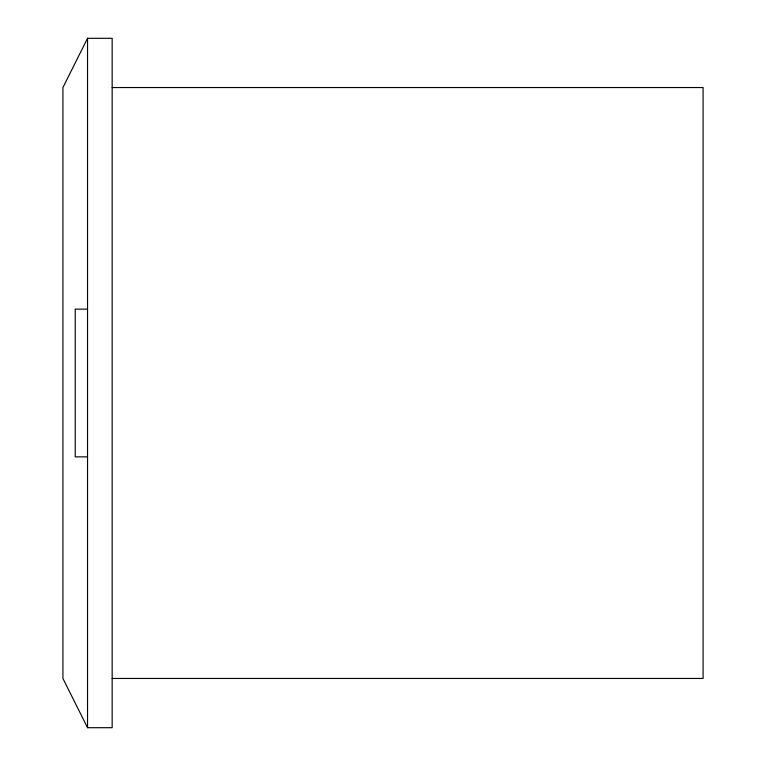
<?xml version="1.0" encoding="UTF-8"?>
<svg xmlns="http://www.w3.org/2000/svg" width="766" height="766" viewBox="0 0 766 766"><rect width="100%" height="100%" fill="white"/><g stroke="black" fill="none" stroke-linecap="round" stroke-linejoin="round"><path stroke-width="1.15" d="M87.544 38.3L62.917 87.544L62.917 678.456L87.544 727.7L112.162 727.7L112.162 38.3L87.544 38.3L87.544 727.7M112.162 87.544L703.083 87.544L703.083 678.456L112.162 678.456M87.544 309.138L75.231 309.138L75.231 456.862L87.544 456.862"/></g></svg>
